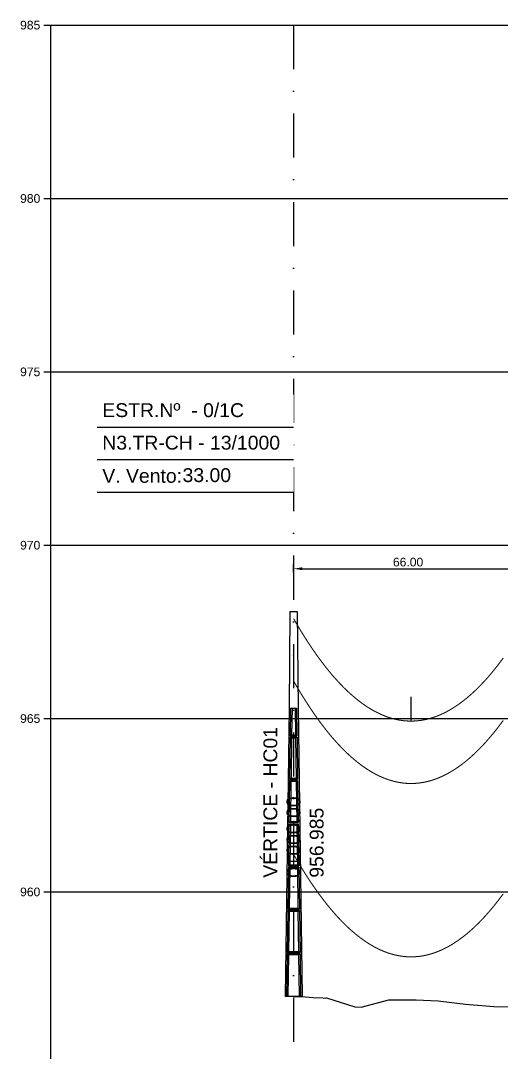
# Model space of a CAD drawing. Header units: metres. Extents: x -121 to 9872, y 3505 to 10721.
# Drawn here: x -79.9 to 58.9, y 4850.9 to 5148.8 of the extents above; entities that cross this region are included whole.
import ezdxf
from ezdxf.enums import TextEntityAlignment as Align

# ---------------------------------------------------------------- set-up
doc = ezdxf.new("R2010")
doc.units = ezdxf.units.M
doc.set_wipeout_variables(frame=1)
doc.header["$PDMODE"] = 2
doc.linetypes.add('DASHDOT', pattern=[25.4, 12.7, -6.35, 0, -6.35])
doc.linetypes.add('HIDDEN', pattern=[0.375, 0.25, -0.125])
for name, color, linetype in [('Cabeçalho', 7, 'Continuous'), ('CON-EOL- CA OXLIP', 140, 'Continuous'), ('CON-EOL- FO', 101, 'Continuous'), ('CON-EOL- PROJEÇÃO', 22, 'Continuous'), ('Grade', 9, 'Continuous'), ('Ind.Rot', 8, 'DASHDOT'), ('Ind_Bloco', 7, 'Continuous'), ('Perfil - Caixa', 251, 'Continuous'), ('Perfil - Texto Geral', 7, 'Continuous'), ('Perfil -TERRENO', 7, 'HIDDEN'), ('POSTE DT', 7, 'Continuous')]:
    doc.layers.add(name, color=color, linetype=linetype)
doc.styles.add('Arial', font='arial.ttf')
doc.styles.add('SIMM-PADRÃO_(TXT)', font='arial.ttf', dxfattribs={"height": 2})
doc.styles.get("Standard").update_dxf_attribs({"font": 'arial.ttf'})
doc.dimstyles.new('ISO-25', dxfattribs={"dimtxt": 2.5, "dimasz": 2.5, "dimexe": 1.25, "dimexo": 0.625, "dimtad": 1, "dimzin": 1, "dimtxsty": 'Standard', "dimcen": 2.5, "dimaunit": 1, "dimadec": 3, "dimazin": 3, "dimtfac": 1, "dimtmove": 0, "dimatfit": 3, "dimfxlon": 1, "dimarcsym": 0})

# ---------------------------------------------------------------- blocks, each defined once
blk = doc.blocks.new('*U11')
at = {"layer": 'POSTE DT', "extrusion": (0, 1, 0)}
for p, q in [((-3.31, 349.86), (-4.05, 262)), ((-3.31, 349.86), (3.31, 349.86)), ((3.31, 349.86), (4.06, 262)), ((-4.05, 262), (-7.72, 0)), ((-4.05, 262), (-4.05, 262)), ((-2.73, 262), (-3.08, 237.05)), ((-2.73, 262), (2.75, 262)), ((-1.42, 262), (-1.77, 237.57)), ((1.43, 262), (1.77, 237.57)), ((2.75, 262), (3.1, 237.05)), ((4.06, 262), (7.72, 0)), ((-3.1, 235.74), (-3.63, 197.65)), ((3.11, 235.73), (-3.1, 235.74)), ((3.1, 237.05), (-3.08, 237.05)), ((-1.8, 235.21), (-2.32, 198.19)), ((1.8, 235.21), (2.32, 198.19)), ((3.11, 235.73), (3.65, 197.65)), ((-3.65, 196.34), (-4.19, 158.25)), ((-2.35, 195.8), (-2.87, 158.8)), ((2.35, 195.8), (2.87, 158.8)), ((3.66, 196.34), (4.2, 158.25)), ((-4.21, 156.94), (-4.74, 118.85)), ((-2.9, 156.39), (-3.42, 119.41)), ((2.91, 156.39), (3.42, 119.41)), ((4.21, 156.94), (4.75, 118.85)), ((-4.76, 117.54), (-5.29, 79.45)), ((4.77, 117.54), (-4.76, 117.54)), ((4.75, 118.85), (-4.74, 118.85)), ((-3.46, 116.98), (-3.97, 80.02)), ((3.46, 116.98), (3.98, 80.02)), ((4.77, 117.54), (5.3, 79.45)), ((-5.31, 78.14), (-5.85, 40.06)), ((5.32, 78.14), (-5.31, 78.14)), ((5.3, 79.45), (-5.29, 79.45)), ((-4.01, 77.57), (-4.53, 40.63)), ((4.01, 77.57), (4.53, 40.63)), ((5.32, 78.14), (5.85, 40.06)), ((-5.86, 38.74), (-6.41, 0)), ((5.87, 38.74), (-5.86, 38.74)), ((5.85, 40.06), (-5.85, 40.06)), ((-4.56, 38.17), (-5.1, 0)), ((4.56, 38.17), (5.1, 0)), ((5.87, 38.74), (6.41, 0)), ((-6.41, 0), (-7.72, 0)), ((-5.1, 0), (-6.41, 0)), ((5.1, 0), (-5.1, 0)), ((6.41, 0), (5.1, 0)), ((7.72, 0), (6.41, 0))]:
    blk.add_line(p, q, dxfattribs=at)
at = {"layer": 'POSTE DT', "ltscale": 3}
for points in [[(-3.63, 197.65), (3.65, 197.65)], [(-3.65, 196.34), (3.66, 196.34)], [(-4.21, 156.94), (4.21, 156.94)], [(4.2, 158.25), (-4.19, 158.25)]]:
    blk.add_lwpolyline(points, dxfattribs=at)
at = {"layer": 'POSTE DT'}
for points, knots in [([(0.25, 309.94), (0.25, 309.93), (0.25, 309.93), (0.25, 309.92), (0.25, 309.91), (0.25, 309.9), (0.25, 309.89), (0.24, 309.85), (0.22, 309.82), (0.19, 309.77), (0.16, 309.74), (0.11, 309.71), (0.08, 309.7), (0.01, 309.68), (-0.02, 309.68), (-0.08, 309.7), (-0.11, 309.71), (-0.16, 309.74), (-0.18, 309.76), (-0.21, 309.8), (-0.22, 309.82), (-0.24, 309.85), (-0.24, 309.87), (-0.25, 309.89), (-0.25, 309.9), (-0.25, 309.92), (-0.25, 309.92), (-0.25, 309.93), (-0.25, 309.94), (-0.25, 309.95), (-0.25, 309.95), (-0.25, 309.96), (-0.25, 309.97), (-0.24, 310), (-0.23, 310.02), (-0.21, 310.07), (-0.2, 310.09), (-0.15, 310.14), (-0.13, 310.15), (-0.07, 310.18), (-0.03, 310.19), (0.03, 310.19), (0.06, 310.18), (0.12, 310.16), (0.14, 310.14), (0.18, 310.11), (0.2, 310.09), (0.21, 310.06), (0.22, 310.05), (0.23, 310.04), (0.24, 310.01), (0.24, 309.99), (0.25, 309.97), (0.25, 309.96), (0.25, 309.95), (0.25, 309.94), (0.25, 309.94), (0.25, 309.94), (0.25, 309.94)], [-54.728303, -54.728303, -54.728303, -54.728303, -54.309038, -54.309038, -53.647169, -53.647169, -52.532885, -52.532885, -48.86224, -48.86224, -45.282765, -45.282765, -41.52867, -41.52867, -37.867486, -37.867486, -34.454589, -34.454589, -31.301423, -31.301423, -28.48103, -28.48103, -26.961755, -26.961755, -25.7544, -25.7544, -25.136228, -25.136228, -24.64409, -24.64409, -24.094201, -24.094201, -23.191199, -23.191199, -20.494482, -20.494482, -17.342863, -17.342863, -13.645538, -13.645538, -9.835989, -9.835989, -6.296781, -6.296781, -3.005029, -3.005029, 0, 0, 0, 1.527594, 1.527594, 3.697216, 3.697216, 4.489727, 4.489727, 5.01438, 5.01438, 5.095313, 5.095313, 5.095313, 5.095313]), ([(-3.1, 235.74), (-2.88, 235.65), (-2.67, 235.56), (-2.23, 235.39), (-2.02, 235.3), (-1.8, 235.21)], [0.055576, 0.055576, 0.055576, 0.055576, 56.767409, 56.767409, 113.50757, 113.50757, 113.50757, 113.50757]), ([(-1.77, 237.57), (-1.99, 237.49), (-2.21, 237.4), (-2.64, 237.22), (-2.86, 237.14), (-3.08, 237.05)], [0, 0, 0, 0, 56.660495, 56.660495, 113.412826, 113.412826, 113.412826, 113.412826]), ([(-1.8, 235.21), (-1.2, 235.21), (-0.6, 235.21), (0.6, 235.21), (1.2, 235.21), (1.8, 235.21)], [0, 0, 0, 0, 68.567797, 68.567797, 137.136247, 137.136247, 137.136247, 137.136247]), ([(1.77, 237.57), (1.18, 237.57), (0.59, 237.57), (-0.59, 237.57), (-1.18, 237.57), (-1.77, 237.57)], [0, 0, 0, 0, 67.306894, 67.306894, 134.614447, 134.614447, 134.614447, 134.614447]), ([(3.1, 237.05), (2.87, 237.14), (2.65, 237.23), (2.21, 237.4), (1.99, 237.49), (1.77, 237.57)], [0, 0, 0, 0, 56.738948, 56.738948, 113.38731, 113.38731, 113.38731, 113.38731]), ([(1.8, 235.21), (2.02, 235.3), (2.24, 235.38), (2.68, 235.56), (2.89, 235.65), (3.11, 235.73)], [0, 0, 0, 0, 56.845349, 56.845349, 113.599799, 113.599799, 113.599799, 113.599799]), ([(-2.32, 198.19), (-2.54, 198.1), (-2.76, 198.01), (-3.2, 197.83), (-3.41, 197.74), (-3.63, 197.65)], [0, 0, 0, 0, 63.412073, 63.412073, 126.777421, 126.777421, 126.777421, 126.777421]), ([(2.32, 198.19), (1.55, 198.19), (0.77, 198.19), (-0.77, 198.19), (-1.55, 198.19), (-2.32, 198.19)], [0, 0, 0, 0, 88.31008, 88.31008, 176.620652, 176.620652, 176.620652, 176.620652]), ([(3.65, 197.65), (3.43, 197.74), (3.2, 197.83), (2.76, 198.01), (2.54, 198.1), (2.32, 198.19)], [0, 0, 0, 0, 63.488119, 63.488119, 126.880939, 126.880939, 126.880939, 126.880939]), ([(-3.65, 196.34), (-3.43, 196.25), (-3.22, 196.16), (-2.78, 195.98), (-2.57, 195.89), (-2.35, 195.8)], [0.054307, 0.054307, 0.054307, 0.054307, 63.527131, 63.527131, 127.063246, 127.063246, 127.063246, 127.063246]), ([(-2.35, 195.8), (-1.57, 195.8), (-0.78, 195.8), (0.79, 195.8), (1.57, 195.8), (2.35, 195.8)], [0, 0, 0, 0, 89.585713, 89.585713, 179.17191, 179.17191, 179.17191, 179.17191]), ([(2.35, 195.8), (2.57, 195.89), (2.79, 195.98), (3.23, 196.16), (3.45, 196.25), (3.66, 196.34)], [0, 0, 0, 0, 63.60246, 63.60246, 127.109696, 127.109696, 127.109696, 127.109696]), ([(-4.21, 156.94), (-3.99, 156.85), (-3.77, 156.75), (-3.34, 156.57), (-3.12, 156.48), (-2.9, 156.39)], [0.053423, 0.053423, 0.053423, 0.053423, 70.429742, 70.429742, 140.90167, 140.90167, 140.90167, 140.90167]), ([(-2.87, 158.8), (-3.09, 158.71), (-3.31, 158.62), (-3.75, 158.43), (-3.97, 158.34), (-4.19, 158.25)], [0, 0, 0, 0, 70.301707, 70.301707, 140.590947, 140.590947, 140.590947, 140.590947]), ([(-2.9, 156.39), (-1.94, 156.39), (-0.97, 156.39), (0.97, 156.39), (1.94, 156.39), (2.91, 156.39)], [0, 0, 0, 0, 110.60219, 110.60219, 221.20473, 221.20473, 221.20473, 221.20473]), ([(2.87, 158.8), (1.92, 158.8), (0.96, 158.8), (-0.96, 158.8), (-1.91, 158.8), (-2.87, 158.8)], [0, 0, 0, 0, 109.314454, 109.314454, 218.629264, 218.629264, 218.629264, 218.629264]), ([(4.2, 158.25), (3.98, 158.34), (3.76, 158.44), (3.31, 158.62), (3.09, 158.71), (2.87, 158.8)], [0, 0, 0, 0, 70.379198, 70.379198, 140.659718, 140.659718, 140.659718, 140.659718]), ([(2.91, 156.39), (3.12, 156.48), (3.34, 156.57), (3.78, 156.75), (4, 156.85), (4.21, 156.94)], [0, 0, 0, 0, 70.506649, 70.506649, 140.914701, 140.914701, 140.914701, 140.914701]), ([(-4.76, 117.54), (-4.54, 117.45), (-4.32, 117.35), (-3.89, 117.17), (-3.67, 117.07), (-3.46, 116.98)], [0.052784, 0.052784, 0.052784, 0.052784, 77.438432, 77.438432, 154.950301, 154.950301, 154.950301, 154.950301]), ([(-3.42, 119.41), (-3.64, 119.32), (-3.86, 119.23), (-4.3, 119.04), (-4.52, 118.95), (-4.74, 118.85)], [0, 0, 0, 0, 77.299547, 77.299547, 154.618634, 154.618634, 154.618634, 154.618634]), ([(-3.46, 116.98), (-2.3, 116.98), (-1.15, 116.98), (1.15, 116.98), (2.31, 116.98), (3.46, 116.98)], [0, 0, 0, 0, 131.617604, 131.617604, 263.235447, 263.235447, 263.235447, 263.235447]), ([(3.42, 119.41), (2.28, 119.41), (1.14, 119.41), (-1.14, 119.41), (-2.28, 119.41), (-3.42, 119.41)], [0, 0, 0, 0, 130.319901, 130.319901, 260.640046, 260.640046, 260.640046, 260.640046]), ([(4.75, 118.85), (4.53, 118.95), (4.31, 119.04), (3.87, 119.23), (3.64, 119.32), (3.42, 119.41)], [0, 0, 0, 0, 77.381597, 77.381597, 154.66183, 154.66183, 154.66183, 154.66183]), ([(3.46, 116.98), (3.68, 117.07), (3.89, 117.17), (4.33, 117.35), (4.55, 117.45), (4.77, 117.54)], [0, 0, 0, 0, 77.520013, 77.520013, 154.938747, 154.938747, 154.938747, 154.938747]), ([(-5.31, 78.14), (-5.09, 78.05), (-4.88, 77.95), (-4.44, 77.76), (-4.23, 77.67), (-4.01, 77.57)], [0.052308, 0.052308, 0.052308, 0.052308, 84.527725, 84.527725, 169.158824, 169.158824, 169.158824, 169.158824]), ([(-3.97, 80.02), (-4.19, 79.93), (-4.41, 79.83), (-4.85, 79.64), (-5.07, 79.55), (-5.29, 79.45)], [0, 0, 0, 0, 84.379671, 84.379671, 168.809376, 168.809376, 168.809376, 168.809376]), ([(-4.01, 77.57), (-2.67, 77.57), (-1.34, 77.57), (1.34, 77.57), (2.67, 77.57), (4.01, 77.57)], [0, 0, 0, 0, 152.632212, 152.632212, 305.264569, 305.264569, 305.264569, 305.264569]), ([(3.98, 80.02), (2.65, 80.02), (1.33, 80.02), (-1.32, 80.02), (-2.65, 80.02), (-3.97, 80.02)], [0, 0, 0, 0, 151.326157, 151.326157, 302.652465, 302.652465, 302.652465, 302.652465]), ([(5.3, 79.45), (5.08, 79.55), (4.86, 79.64), (4.42, 79.83), (4.2, 79.93), (3.98, 80.02)], [0, 0, 0, 0, 84.46863, 84.46863, 168.833721, 168.833721, 168.833721, 168.833721]), ([(4.01, 77.57), (4.23, 77.67), (4.45, 77.76), (4.88, 77.95), (5.1, 78.05), (5.32, 78.14)], [0, 0, 0, 0, 84.616316, 84.616316, 169.129178, 169.129178, 169.129178, 169.129178]), ([(-5.86, 38.74), (-5.65, 38.65), (-5.43, 38.55), (-5, 38.36), (-4.78, 38.26), (-4.56, 38.17)], [0.026524, 0.026524, 0.026524, 0.026524, 91.679563, 91.679563, 183.466041, 183.466041, 183.466041, 183.466041]), ([(-4.53, 40.63), (-4.75, 40.53), (-4.97, 40.44), (-5.41, 40.25), (-5.63, 40.15), (-5.85, 40.06)], [0, 0, 0, 0, 91.523648, 91.523648, 183.126775, 183.126775, 183.126775, 183.126775]), ([(-4.56, 38.17), (-3.04, 38.17), (-1.52, 38.17), (1.52, 38.17), (3.04, 38.17), (4.56, 38.17)], [0, 0, 0, 0, 173.646192, 173.646192, 347.292451, 347.292451, 347.292451, 347.292451]), ([(4.53, 40.63), (3.02, 40.63), (1.51, 40.63), (-1.51, 40.63), (-3.02, 40.63), (-4.53, 40.63)], [0, 0, 0, 0, 172.33304, 172.33304, 344.666151, 344.666151, 344.666151, 344.666151]), ([(5.85, 40.06), (5.63, 40.15), (5.41, 40.25), (4.97, 40.44), (4.75, 40.53), (4.53, 40.63)], [0, 0, 0, 0, 91.621326, 91.621326, 183.137324, 183.137324, 183.137324, 183.137324]), ([(4.56, 38.17), (4.78, 38.26), (5, 38.36), (5.43, 38.55), (5.65, 38.65), (5.87, 38.74)], [0, 0, 0, 0, 91.776928, 91.776928, 183.448614, 183.448614, 183.448614, 183.448614])]:
    blk.add_open_spline(points, degree=3, knots=knots, dxfattribs=at)
blk = doc.blocks.new('BlocoCabecalho')
blk.add_wipeout([(-11.66, -3.34), (44.97, -3.34), (44.97, -31.45), (-11.66, -31.45)])
for points in [[(-11.66, -12.71), (44.97, -12.71)], [(-11.66, -22.08), (44.97, -22.08)], [(-11.66, -31.45), (44.97, -31.45)]]:
    blk.add_lwpolyline(points)
at = {"style": 'SIMM-PADRÃO_(TXT)'}
for tag, p in [('ESTRUTURANUM', (-10.16, -11.03)), ('TIPO_ESFORÇO', (-10.16, -20.4)), ('VÃOVENTO', (12.97, -29.77))]:
    blk.add_attdef(tag, text='', height=4, dxfattribs=at).set_placement(p, align=Align.BOTTOM_LEFT)
at = {"layer": 'Ind_Bloco', "color": 7, "style": 'Arial'}
blk.add_text('V. Vento:', height=4, dxfattribs=at).set_placement((-10.16, -26.77), align=Align.MIDDLE_LEFT)
blk = doc.blocks.new('*D319')
at = {"color": 0, "lineweight": -2, "transparency": 16777216}
for p, q in [((-1.26, 4989.72), (-1.26, 4991.97)), ((64.74, 4989.72), (64.74, 4991.97)), ((1.24, 4990.72), (62.24, 4990.72))]:
    blk.add_line(p, q, dxfattribs=at)
at = {"color": 0, "transparency": 16777216}
for points in [[(1.24, 4991.14), (1.24, 4990.3), (-1.26, 4990.72)], [(62.24, 4991.14), (62.24, 4990.3), (64.74, 4990.72)]]:
    blk.add_solid(points, dxfattribs=at)
at = {"layer": 'Defpoints', "color": 0, "transparency": 16777216}
for p in [(64.74, 4990.72), (-1.26, 4978.34), (64.74, 4975.42)]:
    blk.add_point(p, dxfattribs=at)
at = {"color": 0, "transparency": 16777216, "insert": (31.74, 4992.62), "char_height": 2.5, "attachment_point": 5}
blk.add_mtext('66.00', dxfattribs=at)

msp = doc.modelspace()

# ---------------------------------------------------------------- linework, layer by layer
at = {"layer": 'CON-EOL- CA OXLIP'}
msp.add_line((32.592, 4946.779), (32.592, 4953.779), dxfattribs=at)
msp.add_line((32.592, 4946.779), (32.592, 4953.779), dxfattribs=at)
msp.add_line((32.592, 4946.779), (32.592, 4953.779), dxfattribs=at)
at = {"layer": 'CON-EOL- CA OXLIP', "const_width": 0.3}
for points in [[(-1.261, 4976.336), (-0.932, 4975.764), (-0.604, 4975.197), (-0.276, 4974.637), (0.053, 4974.081), (0.381, 4973.532), (0.709, 4972.988), (1.038, 4972.45), (1.366, 4971.917), (1.694, 4971.39), (2.023, 4970.869), (2.351, 4970.353), (2.679, 4969.843), (3.008, 4969.338), (3.336, 4968.839), (3.665, 4968.346), (3.993, 4967.858), (4.321, 4967.376), (4.65, 4966.9), (4.978, 4966.429), (5.306, 4965.963), (5.635, 4965.504), (5.963, 4965.05), (6.291, 4964.601), (6.62, 4964.158), (6.948, 4963.721), (7.276, 4963.289), (7.605, 4962.863), (7.933, 4962.443), (8.262, 4962.028), (8.59, 4961.618), (8.918, 4961.215), (9.247, 4960.816), (9.575, 4960.424), (9.903, 4960.037), (10.232, 4959.655), (10.56, 4959.28), (10.888, 4958.909), (11.217, 4958.545), (11.545, 4958.186), (11.873, 4957.832), (12.202, 4957.484), (12.53, 4957.142), (12.859, 4956.805), (13.187, 4956.474), (13.515, 4956.148), (13.844, 4955.828), (14.172, 4955.514), (14.5, 4955.205), (14.829, 4954.902), (15.157, 4954.604), (15.485, 4954.312), (15.814, 4954.025), (16.142, 4953.744), (16.47, 4953.469), (16.799, 4953.199), (17.127, 4952.935), (17.456, 4952.676), (17.784, 4952.423), (18.112, 4952.175), (18.441, 4951.933), (18.769, 4951.696), (19.097, 4951.465), (19.426, 4951.24), (19.754, 4951.02), (20.082, 4950.806), (20.411, 4950.597), (20.739, 4950.394), (21.068, 4950.196), (21.396, 4950.004), (21.724, 4949.818), (22.053, 4949.637), (22.381, 4949.462), (22.709, 4949.292), (23.038, 4949.128), (23.366, 4948.969), (23.694, 4948.816), (24.023, 4948.668), (24.351, 4948.526), (24.679, 4948.39), (25.008, 4948.259), (25.336, 4948.133), (25.665, 4948.013), (25.993, 4947.899), (26.321, 4947.79), (26.65, 4947.687), (26.978, 4947.59), (27.306, 4947.497), (27.635, 4947.411), (27.963, 4947.33), (28.291, 4947.255), (28.62, 4947.185), (28.948, 4947.12), (29.276, 4947.062), (29.605, 4947.008), (29.933, 4946.961), (30.262, 4946.918), (30.59, 4946.882), (30.918, 4946.851), (31.247, 4946.825), (31.575, 4946.805), (31.903, 4946.791), (32.232, 4946.782), (32.56, 4946.779), (32.888, 4946.781), (33.217, 4946.789), (33.545, 4946.802), (33.873, 4946.821), (34.202, 4946.845), (34.53, 4946.875), (34.859, 4946.911), (35.187, 4946.952), (35.515, 4946.999), (35.844, 4947.051), (36.172, 4947.108), (36.5, 4947.172), (36.829, 4947.241), (37.157, 4947.315), (37.485, 4947.395), (37.814, 4947.48), (38.142, 4947.571), (38.47, 4947.668), (38.799, 4947.77), (39.127, 4947.878), (39.456, 4947.991), (39.784, 4948.11), (40.112, 4948.234), (40.441, 4948.364), (40.769, 4948.499), (41.097, 4948.64), (41.426, 4948.787), (41.754, 4948.939), (42.082, 4949.096), (42.411, 4949.259), (42.739, 4949.428), (43.068, 4949.602), (43.396, 4949.782), (43.724, 4949.968), (44.053, 4950.159), (44.381, 4950.355), (44.709, 4950.557), (45.038, 4950.765), (45.366, 4950.978), (45.694, 4951.197), (46.023, 4951.421), (46.351, 4951.651), (46.679, 4951.886), (47.008, 4952.127), (47.336, 4952.374), (47.665, 4952.626), (47.993, 4952.884), (48.321, 4953.147), (48.65, 4953.416), (48.978, 4953.69), (49.306, 4953.97), (49.635, 4954.256), (49.963, 4954.547), (50.291, 4954.843), (50.62, 4955.146), (50.948, 4955.453), (51.276, 4955.767), (51.605, 4956.086), (51.933, 4956.41), (52.262, 4956.74), (52.59, 4957.076), (52.918, 4957.417), (53.247, 4957.764), (53.575, 4958.117), (53.903, 4958.474), (54.232, 4958.838), (54.56, 4959.207), (54.888, 4959.582), (55.217, 4959.962), (55.545, 4960.348), (55.873, 4960.74), (56.202, 4961.137), (56.53, 4961.539), (56.859, 4961.948), (57.187, 4962.361), (57.515, 4962.781), (57.844, 4963.206), (58.172, 4963.636), (58.5, 4964.073), (58.829, 4964.515), (59.157, 4964.962)], [(-1.261, 4976.336), (-0.932, 4975.764), (-0.604, 4975.197), (-0.276, 4974.636), (0.053, 4974.081), (0.381, 4973.532), (0.709, 4972.988), (1.038, 4972.45), (1.366, 4971.917), (1.694, 4971.39), (2.023, 4970.869), (2.351, 4970.353), (2.679, 4969.843), (3.008, 4969.338), (3.336, 4968.839), (3.665, 4968.346), (3.993, 4967.858), (4.321, 4967.376), (4.65, 4966.9), (4.978, 4966.429), (5.306, 4965.963), (5.635, 4965.504), (5.963, 4965.05), (6.291, 4964.601), (6.62, 4964.158), (6.948, 4963.721), (7.276, 4963.289), (7.605, 4962.863), (7.933, 4962.443), (8.262, 4962.028), (8.59, 4961.618), (8.918, 4961.215), (9.247, 4960.816), (9.575, 4960.424), (9.903, 4960.037), (10.232, 4959.655), (10.56, 4959.28), (10.888, 4958.909), (11.217, 4958.545), (11.545, 4958.186), (11.873, 4957.832), (12.202, 4957.484), (12.53, 4957.142), (12.859, 4956.805), (13.187, 4956.474), (13.515, 4956.148), (13.844, 4955.828), (14.172, 4955.514), (14.5, 4955.205), (14.829, 4954.902), (15.157, 4954.604), (15.485, 4954.312), (15.814, 4954.025), (16.142, 4953.744), (16.47, 4953.469), (16.799, 4953.199), (17.127, 4952.935), (17.456, 4952.676), (17.784, 4952.423), (18.112, 4952.175), (18.441, 4951.933), (18.769, 4951.696), (19.097, 4951.465), (19.426, 4951.24), (19.754, 4951.02), (20.082, 4950.806), (20.411, 4950.597), (20.739, 4950.394), (21.068, 4950.196), (21.396, 4950.004), (21.724, 4949.818), (22.053, 4949.637), (22.381, 4949.462), (22.709, 4949.292), (23.038, 4949.128), (23.366, 4948.969), (23.694, 4948.816), (24.023, 4948.668), (24.351, 4948.526), (24.679, 4948.39), (25.008, 4948.259), (25.336, 4948.133), (25.665, 4948.013), (25.993, 4947.899), (26.321, 4947.79), (26.65, 4947.687), (26.978, 4947.59), (27.306, 4947.497), (27.635, 4947.411), (27.963, 4947.33), (28.291, 4947.255), (28.62, 4947.185), (28.948, 4947.12), (29.276, 4947.062), (29.605, 4947.008), (29.933, 4946.961), (30.262, 4946.918), (30.59, 4946.882), (30.918, 4946.851), (31.247, 4946.825), (31.575, 4946.805), (31.903, 4946.791), (32.232, 4946.782), (32.56, 4946.779), (32.888, 4946.781), (33.217, 4946.789), (33.545, 4946.802), (33.873, 4946.821), (34.202, 4946.845), (34.53, 4946.875), (34.859, 4946.911), (35.187, 4946.952), (35.515, 4946.999), (35.844, 4947.051), (36.172, 4947.108), (36.5, 4947.172), (36.829, 4947.24), (37.157, 4947.315), (37.485, 4947.395), (37.814, 4947.48), (38.142, 4947.571), (38.47, 4947.668), (38.799, 4947.77), (39.127, 4947.878), (39.456, 4947.991), (39.784, 4948.11), (40.112, 4948.234), (40.441, 4948.364), (40.769, 4948.499), (41.097, 4948.64), (41.426, 4948.787), (41.754, 4948.939), (42.082, 4949.096), (42.411, 4949.259), (42.739, 4949.428), (43.068, 4949.602), (43.396, 4949.782), (43.724, 4949.968), (44.053, 4950.159), (44.381, 4950.355), (44.709, 4950.557), (45.038, 4950.765), (45.366, 4950.978), (45.694, 4951.197), (46.023, 4951.421), (46.351, 4951.651), (46.679, 4951.886), (47.008, 4952.127), (47.336, 4952.374), (47.665, 4952.626), (47.993, 4952.884), (48.321, 4953.147), (48.65, 4953.416), (48.978, 4953.69), (49.306, 4953.97), (49.635, 4954.256), (49.963, 4954.547), (50.291, 4954.843), (50.62, 4955.146), (50.948, 4955.453), (51.276, 4955.767), (51.605, 4956.086), (51.933, 4956.41), (52.262, 4956.74), (52.59, 4957.076), (52.918, 4957.417), (53.247, 4957.764), (53.575, 4958.117), (53.903, 4958.474), (54.232, 4958.838), (54.56, 4959.207), (54.888, 4959.582), (55.217, 4959.962), (55.545, 4960.348), (55.873, 4960.74), (56.202, 4961.137), (56.53, 4961.539), (56.859, 4961.948), (57.187, 4962.361), (57.515, 4962.781), (57.844, 4963.206), (58.172, 4963.636), (58.5, 4964.073), (58.829, 4964.514), (59.157, 4964.962)], [(-1.261, 4976.336), (-0.932, 4975.764), (-0.604, 4975.197), (-0.276, 4974.636), (0.053, 4974.081), (0.381, 4973.532), (0.709, 4972.988), (1.038, 4972.45), (1.366, 4971.917), (1.694, 4971.39), (2.023, 4970.869), (2.351, 4970.353), (2.679, 4969.843), (3.008, 4969.338), (3.336, 4968.839), (3.665, 4968.346), (3.993, 4967.858), (4.321, 4967.376), (4.65, 4966.9), (4.978, 4966.429), (5.306, 4965.963), (5.635, 4965.504), (5.963, 4965.05), (6.291, 4964.601), (6.62, 4964.158), (6.948, 4963.721), (7.276, 4963.289), (7.605, 4962.863), (7.933, 4962.443), (8.262, 4962.028), (8.59, 4961.618), (8.918, 4961.215), (9.247, 4960.816), (9.575, 4960.424), (9.903, 4960.037), (10.232, 4959.655), (10.56, 4959.28), (10.888, 4958.909), (11.217, 4958.545), (11.545, 4958.186), (11.873, 4957.832), (12.202, 4957.484), (12.53, 4957.142), (12.859, 4956.805), (13.187, 4956.474), (13.515, 4956.148), (13.844, 4955.828), (14.172, 4955.514), (14.5, 4955.205), (14.829, 4954.902), (15.157, 4954.604), (15.485, 4954.312), (15.814, 4954.025), (16.142, 4953.744), (16.47, 4953.469), (16.799, 4953.199), (17.127, 4952.935), (17.456, 4952.676), (17.784, 4952.423), (18.112, 4952.175), (18.441, 4951.933), (18.769, 4951.696), (19.097, 4951.465), (19.426, 4951.24), (19.754, 4951.02), (20.082, 4950.806), (20.411, 4950.597), (20.739, 4950.394), (21.068, 4950.196), (21.396, 4950.004), (21.724, 4949.818), (22.053, 4949.637), (22.381, 4949.462), (22.709, 4949.292), (23.038, 4949.128), (23.366, 4948.969), (23.694, 4948.816), (24.023, 4948.668), (24.351, 4948.526), (24.679, 4948.39), (25.008, 4948.259), (25.336, 4948.133), (25.665, 4948.013), (25.993, 4947.899), (26.321, 4947.79), (26.65, 4947.687), (26.978, 4947.59), (27.306, 4947.497), (27.635, 4947.411), (27.963, 4947.33), (28.291, 4947.255), (28.62, 4947.185), (28.948, 4947.12), (29.276, 4947.062), (29.605, 4947.008), (29.933, 4946.961), (30.262, 4946.918), (30.59, 4946.882), (30.918, 4946.851), (31.247, 4946.825), (31.575, 4946.805), (31.903, 4946.791), (32.232, 4946.782), (32.56, 4946.779), (32.888, 4946.781), (33.217, 4946.789), (33.545, 4946.802), (33.873, 4946.821), (34.202, 4946.845), (34.53, 4946.875), (34.859, 4946.911), (35.187, 4946.952), (35.515, 4946.999), (35.844, 4947.051), (36.172, 4947.108), (36.5, 4947.172), (36.829, 4947.24), (37.157, 4947.315), (37.485, 4947.395), (37.814, 4947.48), (38.142, 4947.571), (38.47, 4947.668), (38.799, 4947.77), (39.127, 4947.878), (39.456, 4947.991), (39.784, 4948.11), (40.112, 4948.234), (40.441, 4948.364), (40.769, 4948.499), (41.097, 4948.64), (41.426, 4948.787), (41.754, 4948.939), (42.082, 4949.096), (42.411, 4949.259), (42.739, 4949.428), (43.068, 4949.602), (43.396, 4949.782), (43.724, 4949.968), (44.053, 4950.159), (44.381, 4950.355), (44.709, 4950.557), (45.038, 4950.765), (45.366, 4950.978), (45.694, 4951.197), (46.023, 4951.421), (46.351, 4951.651), (46.679, 4951.886), (47.008, 4952.127), (47.336, 4952.374), (47.665, 4952.626), (47.993, 4952.884), (48.321, 4953.147), (48.65, 4953.416), (48.978, 4953.69), (49.306, 4953.97), (49.635, 4954.256), (49.963, 4954.547), (50.291, 4954.843), (50.62, 4955.146), (50.948, 4955.453), (51.276, 4955.767), (51.605, 4956.086), (51.933, 4956.41), (52.262, 4956.74), (52.59, 4957.076), (52.918, 4957.417), (53.247, 4957.764), (53.575, 4958.117), (53.903, 4958.474), (54.232, 4958.838), (54.56, 4959.207), (54.888, 4959.582), (55.217, 4959.962), (55.545, 4960.348), (55.873, 4960.74), (56.202, 4961.137), (56.53, 4961.539), (56.859, 4961.948), (57.187, 4962.361), (57.515, 4962.781), (57.844, 4963.206), (58.172, 4963.636), (58.5, 4964.073), (58.829, 4964.514), (59.157, 4964.962)]]:
    msp.add_lwpolyline(points, dxfattribs=at)
at = {"layer": 'CON-EOL- FO', "const_width": 0.3}
for points in [[(-1.261, 4958.336), (-0.932, 4957.764), (-0.604, 4957.197), (-0.276, 4956.637), (0.053, 4956.081), (0.381, 4955.532), (0.709, 4954.988), (1.038, 4954.45), (1.366, 4953.917), (1.694, 4953.39), (2.023, 4952.869), (2.351, 4952.353), (2.679, 4951.843), (3.008, 4951.338), (3.336, 4950.839), (3.665, 4950.346), (3.993, 4949.858), (4.321, 4949.376), (4.65, 4948.9), (4.978, 4948.429), (5.306, 4947.963), (5.635, 4947.504), (5.963, 4947.05), (6.291, 4946.601), (6.62, 4946.158), (6.948, 4945.721), (7.276, 4945.289), (7.605, 4944.863), (7.933, 4944.443), (8.262, 4944.028), (8.59, 4943.618), (8.918, 4943.215), (9.247, 4942.816), (9.575, 4942.424), (9.903, 4942.037), (10.232, 4941.655), (10.56, 4941.28), (10.888, 4940.909), (11.217, 4940.545), (11.545, 4940.186), (11.873, 4939.832), (12.202, 4939.484), (12.53, 4939.142), (12.859, 4938.805), (13.187, 4938.474), (13.515, 4938.148), (13.844, 4937.828), (14.172, 4937.514), (14.5, 4937.205), (14.829, 4936.902), (15.157, 4936.604), (15.485, 4936.312), (15.814, 4936.025), (16.142, 4935.744), (16.47, 4935.469), (16.799, 4935.199), (17.127, 4934.935), (17.456, 4934.676), (17.784, 4934.423), (18.112, 4934.175), (18.441, 4933.933), (18.769, 4933.696), (19.097, 4933.465), (19.426, 4933.24), (19.754, 4933.02), (20.082, 4932.806), (20.411, 4932.597), (20.739, 4932.394), (21.068, 4932.196), (21.396, 4932.004), (21.724, 4931.818), (22.053, 4931.637), (22.381, 4931.462), (22.709, 4931.292), (23.038, 4931.128), (23.366, 4930.969), (23.694, 4930.816), (24.023, 4930.668), (24.351, 4930.526), (24.679, 4930.39), (25.008, 4930.259), (25.336, 4930.133), (25.665, 4930.013), (25.993, 4929.899), (26.321, 4929.79), (26.65, 4929.687), (26.978, 4929.59), (27.306, 4929.497), (27.635, 4929.411), (27.963, 4929.33), (28.291, 4929.255), (28.62, 4929.185), (28.948, 4929.12), (29.276, 4929.062), (29.605, 4929.008), (29.933, 4928.961), (30.262, 4928.918), (30.59, 4928.882), (30.918, 4928.851), (31.247, 4928.825), (31.575, 4928.805), (31.903, 4928.791), (32.232, 4928.782), (32.56, 4928.779), (32.888, 4928.781), (33.217, 4928.789), (33.545, 4928.802), (33.873, 4928.821), (34.202, 4928.845), (34.53, 4928.875), (34.859, 4928.911), (35.187, 4928.952), (35.515, 4928.999), (35.844, 4929.051), (36.172, 4929.108), (36.5, 4929.172), (36.829, 4929.241), (37.157, 4929.315), (37.485, 4929.395), (37.814, 4929.48), (38.142, 4929.571), (38.47, 4929.668), (38.799, 4929.77), (39.127, 4929.878), (39.456, 4929.991), (39.784, 4930.11), (40.112, 4930.234), (40.441, 4930.364), (40.769, 4930.499), (41.097, 4930.64), (41.426, 4930.787), (41.754, 4930.939), (42.082, 4931.096), (42.411, 4931.259), (42.739, 4931.428), (43.068, 4931.602), (43.396, 4931.782), (43.724, 4931.968), (44.053, 4932.159), (44.381, 4932.355), (44.709, 4932.557), (45.038, 4932.765), (45.366, 4932.978), (45.694, 4933.197), (46.023, 4933.421), (46.351, 4933.651), (46.679, 4933.886), (47.008, 4934.127), (47.336, 4934.374), (47.665, 4934.626), (47.993, 4934.884), (48.321, 4935.147), (48.65, 4935.416), (48.978, 4935.69), (49.306, 4935.97), (49.635, 4936.256), (49.963, 4936.547), (50.291, 4936.843), (50.62, 4937.146), (50.948, 4937.453), (51.276, 4937.767), (51.605, 4938.086), (51.933, 4938.41), (52.262, 4938.74), (52.59, 4939.076), (52.918, 4939.417), (53.247, 4939.764), (53.575, 4940.117), (53.903, 4940.474), (54.232, 4940.838), (54.56, 4941.207), (54.888, 4941.582), (55.217, 4941.962), (55.545, 4942.348), (55.873, 4942.74), (56.202, 4943.137), (56.53, 4943.539), (56.859, 4943.948), (57.187, 4944.361), (57.515, 4944.781), (57.844, 4945.206), (58.172, 4945.636), (58.5, 4946.073), (58.829, 4946.515), (59.157, 4946.962)], [(-1.261, 4958.336), (-0.932, 4957.764), (-0.604, 4957.197), (-0.276, 4956.636), (0.053, 4956.081), (0.381, 4955.532), (0.709, 4954.988), (1.038, 4954.45), (1.366, 4953.917), (1.694, 4953.39), (2.023, 4952.869), (2.351, 4952.353), (2.679, 4951.843), (3.008, 4951.338), (3.336, 4950.839), (3.665, 4950.346), (3.993, 4949.858), (4.321, 4949.376), (4.65, 4948.9), (4.978, 4948.429), (5.306, 4947.963), (5.635, 4947.504), (5.963, 4947.05), (6.291, 4946.601), (6.62, 4946.158), (6.948, 4945.721), (7.276, 4945.289), (7.605, 4944.863), (7.933, 4944.443), (8.262, 4944.028), (8.59, 4943.618), (8.918, 4943.215), (9.247, 4942.816), (9.575, 4942.424), (9.903, 4942.037), (10.232, 4941.655), (10.56, 4941.28), (10.888, 4940.909), (11.217, 4940.545), (11.545, 4940.186), (11.873, 4939.832), (12.202, 4939.484), (12.53, 4939.142), (12.859, 4938.805), (13.187, 4938.474), (13.515, 4938.148), (13.844, 4937.828), (14.172, 4937.514), (14.5, 4937.205), (14.829, 4936.902), (15.157, 4936.604), (15.485, 4936.312), (15.814, 4936.025), (16.142, 4935.744), (16.47, 4935.469), (16.799, 4935.199), (17.127, 4934.935), (17.456, 4934.676), (17.784, 4934.423), (18.112, 4934.175), (18.441, 4933.933), (18.769, 4933.696), (19.097, 4933.465), (19.426, 4933.24), (19.754, 4933.02), (20.082, 4932.806), (20.411, 4932.597), (20.739, 4932.394), (21.068, 4932.196), (21.396, 4932.004), (21.724, 4931.818), (22.053, 4931.637), (22.381, 4931.462), (22.709, 4931.292), (23.038, 4931.128), (23.366, 4930.969), (23.694, 4930.816), (24.023, 4930.668), (24.351, 4930.526), (24.679, 4930.39), (25.008, 4930.259), (25.336, 4930.133), (25.665, 4930.013), (25.993, 4929.899), (26.321, 4929.79), (26.65, 4929.687), (26.978, 4929.59), (27.306, 4929.497), (27.635, 4929.411), (27.963, 4929.33), (28.291, 4929.255), (28.62, 4929.185), (28.948, 4929.12), (29.276, 4929.062), (29.605, 4929.008), (29.933, 4928.961), (30.262, 4928.918), (30.59, 4928.882), (30.918, 4928.851), (31.247, 4928.825), (31.575, 4928.805), (31.903, 4928.791), (32.232, 4928.782), (32.56, 4928.779), (32.888, 4928.781), (33.217, 4928.789), (33.545, 4928.802), (33.873, 4928.821), (34.202, 4928.845), (34.53, 4928.875), (34.859, 4928.911), (35.187, 4928.952), (35.515, 4928.999), (35.844, 4929.051), (36.172, 4929.108), (36.5, 4929.172), (36.829, 4929.24), (37.157, 4929.315), (37.485, 4929.395), (37.814, 4929.48), (38.142, 4929.571), (38.47, 4929.668), (38.799, 4929.77), (39.127, 4929.878), (39.456, 4929.991), (39.784, 4930.11), (40.112, 4930.234), (40.441, 4930.364), (40.769, 4930.499), (41.097, 4930.64), (41.426, 4930.787), (41.754, 4930.939), (42.082, 4931.096), (42.411, 4931.259), (42.739, 4931.428), (43.068, 4931.602), (43.396, 4931.782), (43.724, 4931.968), (44.053, 4932.159), (44.381, 4932.355), (44.709, 4932.557), (45.038, 4932.765), (45.366, 4932.978), (45.694, 4933.197), (46.023, 4933.421), (46.351, 4933.651), (46.679, 4933.886), (47.008, 4934.127), (47.336, 4934.374), (47.665, 4934.626), (47.993, 4934.884), (48.321, 4935.147), (48.65, 4935.416), (48.978, 4935.69), (49.306, 4935.97), (49.635, 4936.256), (49.963, 4936.547), (50.291, 4936.843), (50.62, 4937.146), (50.948, 4937.453), (51.276, 4937.767), (51.605, 4938.086), (51.933, 4938.41), (52.262, 4938.74), (52.59, 4939.076), (52.918, 4939.417), (53.247, 4939.764), (53.575, 4940.117), (53.903, 4940.474), (54.232, 4940.838), (54.56, 4941.207), (54.888, 4941.582), (55.217, 4941.962), (55.545, 4942.348), (55.873, 4942.74), (56.202, 4943.137), (56.53, 4943.539), (56.859, 4943.948), (57.187, 4944.361), (57.515, 4944.781), (57.844, 4945.206), (58.172, 4945.636), (58.5, 4946.073), (58.829, 4946.514), (59.157, 4946.962)], [(-1.261, 4958.336), (-0.932, 4957.764), (-0.604, 4957.197), (-0.276, 4956.636), (0.053, 4956.081), (0.381, 4955.532), (0.709, 4954.988), (1.038, 4954.45), (1.366, 4953.917), (1.694, 4953.39), (2.023, 4952.869), (2.351, 4952.353), (2.679, 4951.843), (3.008, 4951.338), (3.336, 4950.839), (3.665, 4950.346), (3.993, 4949.858), (4.321, 4949.376), (4.65, 4948.9), (4.978, 4948.429), (5.306, 4947.963), (5.635, 4947.504), (5.963, 4947.05), (6.291, 4946.601), (6.62, 4946.158), (6.948, 4945.721), (7.276, 4945.289), (7.605, 4944.863), (7.933, 4944.443), (8.262, 4944.028), (8.59, 4943.618), (8.918, 4943.215), (9.247, 4942.816), (9.575, 4942.424), (9.903, 4942.037), (10.232, 4941.655), (10.56, 4941.28), (10.888, 4940.909), (11.217, 4940.545), (11.545, 4940.186), (11.873, 4939.832), (12.202, 4939.484), (12.53, 4939.142), (12.859, 4938.805), (13.187, 4938.474), (13.515, 4938.148), (13.844, 4937.828), (14.172, 4937.514), (14.5, 4937.205), (14.829, 4936.902), (15.157, 4936.604), (15.485, 4936.312), (15.814, 4936.025), (16.142, 4935.744), (16.47, 4935.469), (16.799, 4935.199), (17.127, 4934.935), (17.456, 4934.676), (17.784, 4934.423), (18.112, 4934.175), (18.441, 4933.933), (18.769, 4933.696), (19.097, 4933.465), (19.426, 4933.24), (19.754, 4933.02), (20.082, 4932.806), (20.411, 4932.597), (20.739, 4932.394), (21.068, 4932.196), (21.396, 4932.004), (21.724, 4931.818), (22.053, 4931.637), (22.381, 4931.462), (22.709, 4931.292), (23.038, 4931.128), (23.366, 4930.969), (23.694, 4930.816), (24.023, 4930.668), (24.351, 4930.526), (24.679, 4930.39), (25.008, 4930.259), (25.336, 4930.133), (25.665, 4930.013), (25.993, 4929.899), (26.321, 4929.79), (26.65, 4929.687), (26.978, 4929.59), (27.306, 4929.497), (27.635, 4929.411), (27.963, 4929.33), (28.291, 4929.255), (28.62, 4929.185), (28.948, 4929.12), (29.276, 4929.062), (29.605, 4929.008), (29.933, 4928.961), (30.262, 4928.918), (30.59, 4928.882), (30.918, 4928.851), (31.247, 4928.825), (31.575, 4928.805), (31.903, 4928.791), (32.232, 4928.782), (32.56, 4928.779), (32.888, 4928.781), (33.217, 4928.789), (33.545, 4928.802), (33.873, 4928.821), (34.202, 4928.845), (34.53, 4928.875), (34.859, 4928.911), (35.187, 4928.952), (35.515, 4928.999), (35.844, 4929.051), (36.172, 4929.108), (36.5, 4929.172), (36.829, 4929.24), (37.157, 4929.315), (37.485, 4929.395), (37.814, 4929.48), (38.142, 4929.571), (38.47, 4929.668), (38.799, 4929.77), (39.127, 4929.878), (39.456, 4929.991), (39.784, 4930.11), (40.112, 4930.234), (40.441, 4930.364), (40.769, 4930.499), (41.097, 4930.64), (41.426, 4930.787), (41.754, 4930.939), (42.082, 4931.096), (42.411, 4931.259), (42.739, 4931.428), (43.068, 4931.602), (43.396, 4931.782), (43.724, 4931.968), (44.053, 4932.159), (44.381, 4932.355), (44.709, 4932.557), (45.038, 4932.765), (45.366, 4932.978), (45.694, 4933.197), (46.023, 4933.421), (46.351, 4933.651), (46.679, 4933.886), (47.008, 4934.127), (47.336, 4934.374), (47.665, 4934.626), (47.993, 4934.884), (48.321, 4935.147), (48.65, 4935.416), (48.978, 4935.69), (49.306, 4935.97), (49.635, 4936.256), (49.963, 4936.547), (50.291, 4936.843), (50.62, 4937.146), (50.948, 4937.453), (51.276, 4937.767), (51.605, 4938.086), (51.933, 4938.41), (52.262, 4938.74), (52.59, 4939.076), (52.918, 4939.417), (53.247, 4939.764), (53.575, 4940.117), (53.903, 4940.474), (54.232, 4940.838), (54.56, 4941.207), (54.888, 4941.582), (55.217, 4941.962), (55.545, 4942.348), (55.873, 4942.74), (56.202, 4943.137), (56.53, 4943.539), (56.859, 4943.948), (57.187, 4944.361), (57.515, 4944.781), (57.844, 4945.206), (58.172, 4945.636), (58.5, 4946.073), (58.829, 4946.514), (59.157, 4946.962)]]:
    msp.add_lwpolyline(points, dxfattribs=at)
at = {"layer": 'CON-EOL- PROJEÇÃO', "const_width": 0.3}
msp.add_lwpolyline([(-1.261, 4908.336), (-0.932, 4907.764), (-0.604, 4907.197), (-0.276, 4906.636), (0.053, 4906.081), (0.381, 4905.532), (0.709, 4904.988), (1.038, 4904.45), (1.366, 4903.917), (1.694, 4903.39), (2.023, 4902.869), (2.351, 4902.353), (2.679, 4901.843), (3.008, 4901.338), (3.336, 4900.839), (3.665, 4900.346), (3.993, 4899.858), (4.321, 4899.376), (4.65, 4898.9), (4.978, 4898.429), (5.306, 4897.963), (5.635, 4897.504), (5.963, 4897.05), (6.291, 4896.601), (6.62, 4896.158), (6.948, 4895.721), (7.276, 4895.289), (7.605, 4894.863), (7.933, 4894.443), (8.262, 4894.028), (8.59, 4893.618), (8.918, 4893.215), (9.247, 4892.816), (9.575, 4892.424), (9.903, 4892.037), (10.232, 4891.655), (10.56, 4891.28), (10.888, 4890.909), (11.217, 4890.545), (11.545, 4890.186), (11.873, 4889.832), (12.202, 4889.484), (12.53, 4889.142), (12.859, 4888.805), (13.187, 4888.474), (13.515, 4888.148), (13.844, 4887.828), (14.172, 4887.514), (14.5, 4887.205), (14.829, 4886.902), (15.157, 4886.604), (15.485, 4886.312), (15.814, 4886.025), (16.142, 4885.744), (16.47, 4885.469), (16.799, 4885.199), (17.127, 4884.935), (17.456, 4884.676), (17.784, 4884.423), (18.112, 4884.175), (18.441, 4883.933), (18.769, 4883.696), (19.097, 4883.465), (19.426, 4883.24), (19.754, 4883.02), (20.082, 4882.806), (20.411, 4882.597), (20.739, 4882.394), (21.068, 4882.196), (21.396, 4882.004), (21.724, 4881.818), (22.053, 4881.637), (22.381, 4881.462), (22.709, 4881.292), (23.038, 4881.128), (23.366, 4880.969), (23.694, 4880.816), (24.023, 4880.668), (24.351, 4880.526), (24.679, 4880.39), (25.008, 4880.259), (25.336, 4880.133), (25.665, 4880.013), (25.993, 4879.899), (26.321, 4879.79), (26.65, 4879.687), (26.978, 4879.59), (27.306, 4879.497), (27.635, 4879.411), (27.963, 4879.33), (28.291, 4879.255), (28.62, 4879.185), (28.948, 4879.12), (29.276, 4879.062), (29.605, 4879.008), (29.933, 4878.961), (30.262, 4878.918), (30.59, 4878.882), (30.918, 4878.851), (31.247, 4878.825), (31.575, 4878.805), (31.903, 4878.791), (32.232, 4878.782), (32.56, 4878.779), (32.888, 4878.781), (33.217, 4878.789), (33.545, 4878.802), (33.873, 4878.821), (34.202, 4878.845), (34.53, 4878.875), (34.859, 4878.911), (35.187, 4878.952), (35.515, 4878.999), (35.844, 4879.051), (36.172, 4879.108), (36.5, 4879.172), (36.829, 4879.24), (37.157, 4879.315), (37.485, 4879.395), (37.814, 4879.48), (38.142, 4879.571), (38.47, 4879.668), (38.799, 4879.77), (39.127, 4879.878), (39.456, 4879.991), (39.784, 4880.11), (40.112, 4880.234), (40.441, 4880.364), (40.769, 4880.499), (41.097, 4880.64), (41.426, 4880.787), (41.754, 4880.939), (42.082, 4881.096), (42.411, 4881.259), (42.739, 4881.428), (43.068, 4881.602), (43.396, 4881.782), (43.724, 4881.968), (44.053, 4882.159), (44.381, 4882.355), (44.709, 4882.557), (45.038, 4882.765), (45.366, 4882.978), (45.694, 4883.197), (46.023, 4883.421), (46.351, 4883.651), (46.679, 4883.886), (47.008, 4884.127), (47.336, 4884.374), (47.665, 4884.626), (47.993, 4884.884), (48.321, 4885.147), (48.65, 4885.416), (48.978, 4885.69), (49.306, 4885.97), (49.635, 4886.256), (49.963, 4886.547), (50.291, 4886.843), (50.62, 4887.146), (50.948, 4887.453), (51.276, 4887.767), (51.605, 4888.086), (51.933, 4888.41), (52.262, 4888.74), (52.59, 4889.076), (52.918, 4889.417), (53.247, 4889.764), (53.575, 4890.117), (53.903, 4890.474), (54.232, 4890.838), (54.56, 4891.207), (54.888, 4891.582), (55.217, 4891.962), (55.545, 4892.348), (55.873, 4892.74), (56.202, 4893.137), (56.53, 4893.539), (56.859, 4893.948), (57.187, 4894.361), (57.515, 4894.781), (57.844, 4895.206), (58.172, 4895.636), (58.5, 4896.073), (58.829, 4896.514), (59.157, 4896.962)], dxfattribs=at)
at = {"layer": 'Grade'}
for points in [[(-71.252, 5097.486), (251.167, 5097.486)], [(-71.252, 5047.486), (251.167, 5047.486)], [(-71.252, 5047.486), (251.167, 5047.486)], [(-71.252, 4997.486), (251.167, 4997.486)], [(-71.252, 4947.486), (251.167, 4947.486)], [(-71.252, 4897.486), (251.167, 4897.486)]]:
    msp.add_lwpolyline(points, dxfattribs=at)
at = {"layer": 'Ind.Rot', "linetype": 'DASHDOT'}
msp.add_line((-1.261, 5147.486), (-1.261, 4547.486), dxfattribs=at)
at = {"layer": 'Perfil - Caixa'}
for p, q in [((-73.252, 5147.486), (-71.252, 5147.486)), ((-73.252, 5097.486), (-71.252, 5097.486)), ((-73.252, 5047.486), (-71.252, 5047.486)), ((-73.252, 4997.486), (-71.252, 4997.486)), ((-73.252, 4947.486), (-71.252, 4947.486)), ((-73.252, 4897.486), (-71.252, 4897.486))]:
    msp.add_line(p, q, dxfattribs=at)
msp.add_lwpolyline([(-71.252, 5147.486), (251.167, 5147.486)], dxfattribs=at)
msp.add_lwpolyline([(-71.252, 5147.486), (251.167, 5147.486), (251.167, 4597.486), (-71.252, 4597.486)], close=True, dxfattribs=at)
at = {"layer": 'Perfil -TERRENO', "linetype": 'Continuous'}
msp.add_lwpolyline([(-1.261, 4867.336), (2.158, 4867.239), (4.28, 4867.048), (7.29, 4866.911), (7.808, 4866.909), (8.273, 4866.92), (16.404, 4864.352), (18.226, 4864.281), (26.198, 4866.356), (34.116, 4866.387), (40.369, 4866.075), (48.302, 4865.152), (56.48, 4864.462), (61.763, 4864.379)], dxfattribs=at)

# ---------------------------------------------------------------- block references
at = {"layer": 'POSTE DT', "xscale": 0.3172702451939489, "yscale": 0.3172702451939489, "zscale": 0.3172702451939489}
msp.add_blockref('*U11', (-1.261, 4867.336), dxfattribs=at)

# ---------------------------------------------------------------- texts
at = {"layer": 'Perfil - Texto Geral', "color": 0, "linetype": 'Continuous', "lineweight": -2, "char_height": 2.5, "attachment_point": 6, "style": 'Arial'}
for s, insert in [('985', (-74.252, 5147.486)), ('980', (-74.252, 5097.486)), ('975', (-74.252, 5047.486)), ('970', (-74.252, 4997.486)), ('965', (-74.252, 4947.486)), ('960', (-74.252, 4897.486))]:
    msp.add_mtext(s, dxfattribs=dict(at, insert=insert))
at = {"layer": 'Perfil - Texto Geral', "linetype": 'ByBlock', "insert": (-1.261, 4901.601), "char_height": 4, "attachment_point": 4, "rotation": 90, "style": 'Arial'}
msp.add_mtext('VÉRTICE - HC01\\P0+000.00\\P956.985', dxfattribs=at)

# ---------------------------------------------------------------- dimensions: what is measured, and where the dimension line sits
dim = msp.add_linear_dim(base=(64.739, 4990.719), p1=(-1.261, 4978.336), p2=(64.739, 4975.422), dimstyle='ISO-25')
dim.commit()
dim.dimension.update_dxf_attribs({"geometry": '*D319', "text_midpoint": (31.739, 4992.62)})

# ---------------------------------------------------------------- next in the draw order: block references
at = {"layer": 'Cabeçalho'}
msp.add_blockref('BlocoCabecalho', (-46.229, 5044.282), dxfattribs=at).add_auto_attribs({'ESTRUTURANUM': 'ESTR.Nº  - 0/1C', 'TIPO_ESFORÇO': 'N3.TR-CH - 13/1000', 'VÃOVENTO': '33.00'})

doc.saveas('drawing.dxf')
